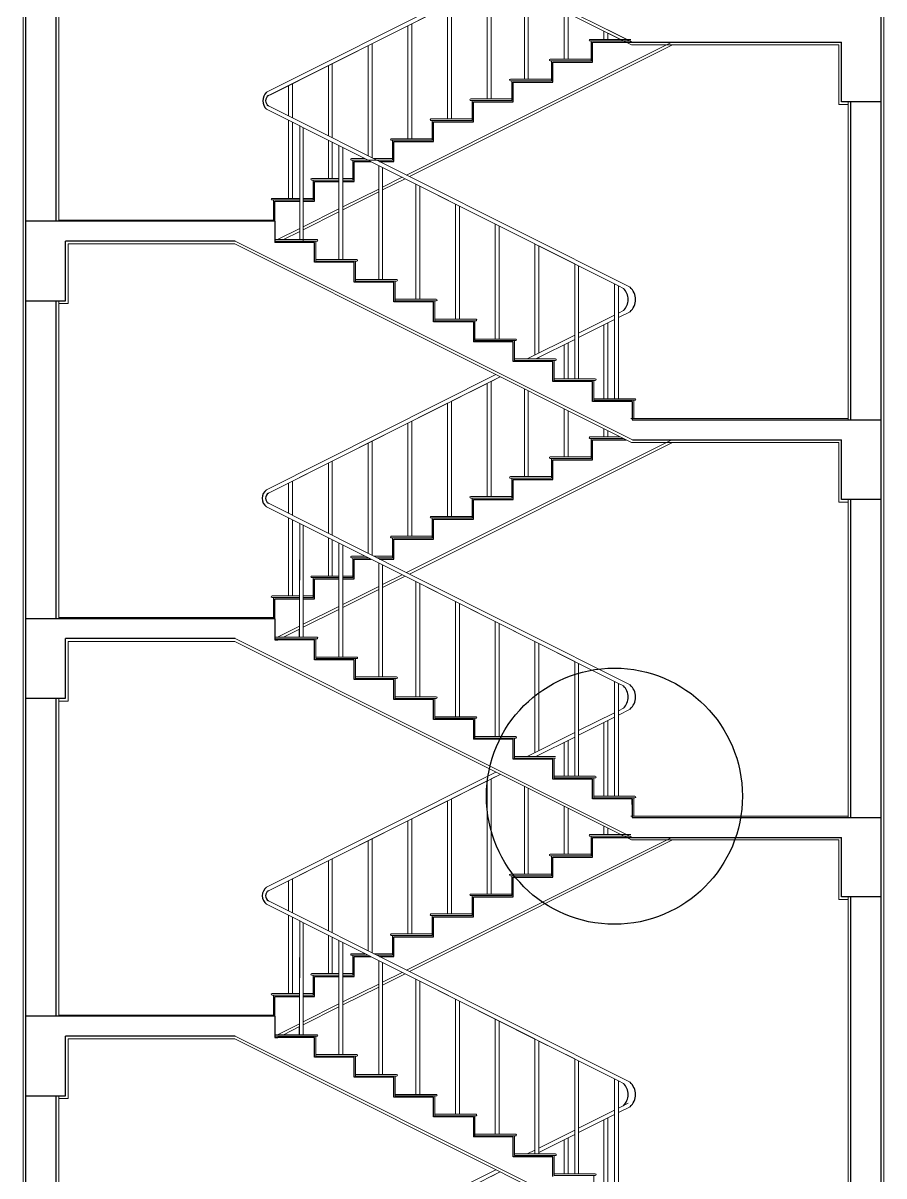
# Model space of a CAD drawing. Header units: millimetres. Extents: x -1932176 to 78768, y -1967 to 1266654.
# Drawn here: x -428420 to -421920, y 442125 to 450825 of the extents above; entities that cross this region are included whole.
import ezdxf

# ---------------------------------------------------------------- set-up
doc = ezdxf.new("R2010")
doc.units = ezdxf.units.MM
doc.layers.add('Layer2', color=7, linetype='Continuous', lineweight=5)
doc.layers.add('PLASTER', color=252, linetype='Continuous', lineweight=15)

msp = doc.modelspace()

# ---------------------------------------------------------------- linework, layer by layer
for p, q in [((-428400.17468, 437329.84726), (-428400.17468, 463729.84726)), ((-421940.17468, 437329.84726), (-421940.17468, 463729.84726)), ((-428170.17468, 449329.84726), (-428170.17468, 451729.84726)), ((-424120.17468, 450529.84726), (-424120.17468, 450679.84726)), ((-424120.17468, 450679.84726), (-423820.17468, 450679.84726)), ((-423818.66629, 450679.84726), (-422240.17468, 450679.84726)), ((-422240.17468, 450229.84726), (-422240.17468, 450679.84726)), ((-424420.17468, 450379.84726), (-424420.17468, 450529.84726)), ((-424420.17468, 450529.84726), (-424120.17468, 450529.84726)), ((-424720.17468, 450229.84726), (-424720.17468, 450379.84726)), ((-424720.17468, 450379.84726), (-424420.17468, 450379.84726)), ((-425020.17468, 450079.84726), (-425020.17468, 450229.84726)), ((-425020.17468, 450229.84726), (-424720.17468, 450229.84726)), ((-421940.17468, 450229.84726), (-422240.17468, 450229.84726)), ((-422170.17468, 447829.84726), (-422170.17468, 450229.84726)), ((-425320.17468, 449929.84726), (-425320.17468, 450079.84726)), ((-425320.17468, 450079.84726), (-425020.17468, 450079.84726)), ((-425620.17468, 449779.84726), (-425620.17468, 449929.84726)), ((-425620.17468, 449929.84726), (-425320.17468, 449929.84726)), ((-425920.17468, 449629.84726), (-425920.17468, 449779.84726)), ((-425920.17468, 449779.84726), (-425795.05538, 449779.84726)), ((-425728.16027, 449779.84726), (-425620.17468, 449779.84726)), ((-426220.17468, 449479.84726), (-426220.17468, 449629.84726)), ((-426220.17468, 449629.84726), (-426035.17468, 449629.84726)), ((-426005.17468, 449629.84726), (-425920.17468, 449629.84726)), ((-426520.17468, 449329.84726), (-426520.17468, 449479.84726)), ((-426520.17468, 449479.84726), (-426329.1411, 449479.84726)), ((-426305.17468, 449479.84726), (-426220.17468, 449479.84726)), ((-426520.17468, 449329.84726), (-428400.17468, 449329.84726)), ((-426520.17468, 449329.84726), (-426520.17468, 449169.84726)), ((-426819.17468, 449179.84726), (-428100.17468, 449179.84726)), ((-428100.17468, 448729.84726), (-428100.17468, 449179.84726)), ((-426220.17468, 449169.84726), (-426520.17468, 449169.84726)), ((-426220.17468, 449019.84726), (-426220.17468, 449169.84726)), ((-425920.17468, 449019.84726), (-426220.17468, 449019.84726)), ((-425920.17468, 448869.84726), (-425920.17468, 449019.84726)), ((-425620.17468, 448869.84726), (-425920.17468, 448869.84726)), ((-425620.17468, 448719.84726), (-425620.17468, 448869.84726)), ((-428400.17468, 448729.84726), (-428100.17468, 448729.84726)), ((-428170.17468, 446329.84726), (-428170.17468, 448729.84726)), ((-425320.17468, 448719.84726), (-425620.17468, 448719.84726)), ((-425320.17468, 448569.84726), (-425320.17468, 448719.84726)), ((-425020.17468, 448569.84726), (-425320.17468, 448569.84726)), ((-425020.17468, 448569.84726), (-425020.17468, 448419.84726)), ((-424720.17468, 448419.84726), (-425020.17468, 448419.84726)), ((-424720.17468, 448377.43904), (-424720.17468, 448419.84726)), ((-424720.17468, 448269.84726), (-424720.17468, 448377.43904)), ((-424420.17468, 448269.84726), (-424720.17468, 448269.84726)), ((-424420.17468, 448119.84726), (-424420.17468, 448269.84726)), ((-424120.17468, 448119.84726), (-424420.17468, 448119.84726)), ((-424120.17468, 447969.84726), (-424120.17468, 448119.84726)), ((-423820.17468, 447969.84726), (-424120.17468, 447969.84726)), ((-423820.17468, 447969.84726), (-423820.17468, 447829.84726)), ((-423820.17468, 447829.84726), (-421940.17468, 447829.84726)), ((-424120.17468, 447529.84726), (-424120.17468, 447679.84726)), ((-424120.17468, 447679.84726), (-423867.44302, 447679.84726)), ((-423818.66629, 447679.84726), (-422240.17468, 447679.84726)), ((-422240.17468, 447229.84726), (-422240.17468, 447679.84726)), ((-424420.17468, 447379.84726), (-424420.17468, 447529.84726)), ((-424420.17468, 447529.84726), (-424120.17468, 447529.84726)), ((-424720.17468, 447229.84726), (-424720.17468, 447379.84726)), ((-424720.17468, 447379.84726), (-424420.17468, 447379.84726)), ((-425020.17468, 447079.84726), (-425020.17468, 447229.84726)), ((-425020.17468, 447229.84726), (-424720.17468, 447229.84726)), ((-421940.17468, 447229.84726), (-422240.17468, 447229.84726)), ((-422170.17468, 444829.84726), (-422170.17468, 447229.84726)), ((-425320.17468, 446929.84726), (-425320.17468, 447079.84726)), ((-425320.17468, 447079.84726), (-425020.17468, 447079.84726)), ((-425620.17468, 446779.84726), (-425620.17468, 446929.84726)), ((-425620.17468, 446929.84726), (-425320.17468, 446929.84726)), ((-425920.17468, 446629.84726), (-425920.17468, 446779.84726)), ((-425920.17468, 446779.84726), (-425795.05538, 446779.84726)), ((-425728.16027, 446779.84726), (-425620.17468, 446779.84726)), ((-426220.17468, 446479.84726), (-426220.17468, 446629.84726)), ((-426220.17468, 446629.84726), (-426035.17468, 446629.84726)), ((-426005.17468, 446629.84726), (-425920.17468, 446629.84726)), ((-426520.17468, 446329.84726), (-426520.17468, 446479.84726)), ((-426520.17468, 446479.84726), (-426331.68524, 446479.84726)), ((-426305.17468, 446479.84726), (-426220.17468, 446479.84726)), ((-426520.17468, 446329.84726), (-428400.17468, 446329.84726)), ((-426520.17468, 446329.84726), (-426520.17468, 446169.84726)), ((-426819.17468, 446179.84726), (-428100.17468, 446179.84726)), ((-428100.17468, 445729.84726), (-428100.17468, 446179.84726)), ((-426520.17468, 446169.84726), (-426495.33806, 446169.84726)), ((-426220.17468, 446169.84726), (-426495.33806, 446169.84726)), ((-426220.17468, 446019.84726), (-426220.17468, 446169.84726)), ((-425920.17468, 446019.84726), (-426220.17468, 446019.84726)), ((-425920.17468, 445869.84726), (-425920.17468, 446019.84726)), ((-425620.17468, 445869.84726), (-425920.17468, 445869.84726)), ((-425620.17468, 445719.84726), (-425620.17468, 445869.84726)), ((-428400.17468, 445729.84726), (-428100.17468, 445729.84726)), ((-428170.17468, 443329.84726), (-428170.17468, 445729.84726)), ((-425320.17468, 445719.84726), (-425620.17468, 445719.84726)), ((-425320.17468, 445569.84726), (-425320.17468, 445719.84726)), ((-425020.17468, 445569.84726), (-425320.17468, 445569.84726)), ((-425020.17468, 445569.84726), (-425020.17468, 445419.84726)), ((-424720.17468, 445419.84726), (-425020.17468, 445419.84726)), ((-424720.17468, 445377.43904), (-424720.17468, 445419.84726)), ((-424720.17468, 445269.84726), (-424720.17468, 445377.43904)), ((-424420.17468, 445269.84726), (-424720.17468, 445269.84726)), ((-424420.17468, 445119.84726), (-424420.17468, 445269.84726)), ((-424120.17468, 445119.84726), (-424420.17468, 445119.84726)), ((-424120.17468, 444969.84726), (-424120.17468, 445119.84726)), ((-424120.17468, 445077.43904), (-424120.17468, 445119.84726)), ((-423820.17468, 444969.84726), (-424120.17468, 444969.84726)), ((-423820.17468, 444969.84726), (-423820.17468, 444829.84726)), ((-423820.17468, 444927.43904), (-423820.17468, 444969.84726)), ((-423820.17468, 444829.84726), (-421940.17468, 444829.84726)), ((-424120.17468, 444529.84726), (-424120.17468, 444679.84726)), ((-424120.17468, 444679.84726), (-423820.17468, 444679.84726)), ((-423818.66629, 444679.84726), (-422240.17468, 444679.84726)), ((-422240.17468, 444229.84726), (-422240.17468, 444679.84726)), ((-424420.17468, 444379.84726), (-424420.17468, 444529.84726)), ((-424420.17468, 444529.84726), (-424120.17468, 444529.84726)), ((-424720.17468, 444229.84726), (-424720.17468, 444379.84726)), ((-424720.17468, 444379.84726), (-424420.17468, 444379.84726)), ((-425020.17468, 444079.84726), (-425020.17468, 444229.84726)), ((-425020.17468, 444229.84726), (-424720.17468, 444229.84726)), ((-421940.17468, 444229.84726), (-422240.17468, 444229.84726)), ((-422170.17468, 441829.84726), (-422170.17468, 444229.84726)), ((-425320.17468, 443929.84726), (-425320.17468, 444079.84726)), ((-425320.17468, 444079.84726), (-425020.17468, 444079.84726)), ((-425620.17468, 443779.84726), (-425620.17468, 443929.84726)), ((-425620.17468, 443929.84726), (-425320.17468, 443929.84726)), ((-425920.17468, 443629.84726), (-425920.17468, 443779.84726)), ((-425920.17468, 443779.84726), (-425795.05538, 443779.84726)), ((-425728.16027, 443779.84726), (-425620.17468, 443779.84726)), ((-426220.17468, 443479.84726), (-426220.17468, 443629.84726)), ((-426220.17468, 443629.84726), (-426035.17468, 443629.84726)), ((-426005.17468, 443629.84726), (-425920.17468, 443629.84726)), ((-426520.17468, 443329.84726), (-426520.17468, 443479.84726)), ((-426520.17468, 443479.84726), (-426331.68524, 443479.84726)), ((-426305.17468, 443479.84726), (-426220.17468, 443479.84726)), ((-426520.17468, 443329.84726), (-428400.17468, 443329.84726)), ((-426520.17468, 443329.84726), (-426520.17468, 443169.84726)), ((-426819.17468, 443179.84726), (-428100.17468, 443179.84726)), ((-428100.17468, 442729.84726), (-428100.17468, 443179.84726)), ((-426520.17468, 443169.84726), (-426495.33806, 443169.84726)), ((-426220.17468, 443169.84726), (-426495.33806, 443169.84726)), ((-426220.17468, 443019.84726), (-426220.17468, 443169.84726)), ((-425920.17468, 443019.84726), (-426220.17468, 443019.84726)), ((-425920.17468, 442869.84726), (-425920.17468, 443019.84726)), ((-425620.17468, 442869.84726), (-425920.17468, 442869.84726)), ((-425620.17468, 442719.84726), (-425620.17468, 442869.84726)), ((-428400.17468, 442729.84726), (-428100.17468, 442729.84726)), ((-428170.17468, 440329.84726), (-428170.17468, 442729.84726)), ((-425320.17468, 442719.84726), (-425620.17468, 442719.84726)), ((-425320.17468, 442569.84726), (-425320.17468, 442719.84726)), ((-425020.17468, 442569.84726), (-425320.17468, 442569.84726)), ((-425020.17468, 442569.84726), (-425020.17468, 442419.84726)), ((-424720.17468, 442419.84726), (-425020.17468, 442419.84726)), ((-424720.17468, 442377.43904), (-424720.17468, 442419.84726)), ((-424720.17468, 442269.84726), (-424720.17468, 442377.43904)), ((-424420.17468, 442269.84726), (-424720.17468, 442269.84726)), ((-424420.17468, 442119.84726), (-424420.17468, 442269.84726))]:
    msp.add_line(p, q)
at = {"color": 252, "ltscale": 30}
msp.add_circle((-423955.17468, 444990.25474), 966.49561, dxfattribs=at)
for centre, radius, start, end in [((-426518.77186, 450238.89295), 90.10719, 134.566110671, 225.433889329), ((-426544.79862, 450238.88823), 44.15501, 120.252690733, 239.577460058), ((-423966.31226, 448738.67875), 115.35971, 313.380562715, 46.619437285), ((-423920.06945, 448738.89295), 123.96987, 312.00126397, 47.99873603), ((-426535.63121, 447238.89295), 79.19263, 125.84228285, 234.15771715), ((-426544.79862, 447238.88823), 44.15501, 120.252690733, 239.577460058), ((-423966.31226, 445738.67875), 115.35971, 313.380562715, 46.619437285), ((-423920.06945, 445738.89295), 123.96987, 312.00126397, 47.99873603), ((-426533.05382, 444238.89295), 80.72887, 127.325295084, 232.674704916), ((-426544.79862, 444238.88823), 44.15501, 120.252690733, 239.577460058), ((-423966.31226, 442738.67875), 115.35971, 313.380562715, 46.619437285), ((-423920.06945, 442738.89295), 123.96987, 312.00126397, 47.99873603)]:
    msp.add_arc(centre, radius, start, end)
at = {"layer": 'Layer2'}
for p, q in [((-423820.17468, 450679.84726), (-426819.17468, 452179.84726)), ((-423818.66629, 450679.84726), (-424005.17468, 450773.08566)), ((-425524.66433, 449677.74352), (-423521.26964, 450679.84726)), ((-425705.17468, 449587.45173), (-425558.16348, 449660.98715)), ((-426005.17468, 449437.39088), (-425735.17468, 449572.44565)), ((-426305.17468, 449287.33002), (-426035.17468, 449422.38479)), ((-426499.24651, 449190.25474), (-426329.1411, 449275.34195)), ((-423818.66629, 447679.84726), (-426819.17468, 449179.84726)), ((-425524.66433, 446677.74352), (-423521.26964, 447679.84726)), ((-425705.17468, 446587.45173), (-425558.16348, 446660.98715)), ((-426005.17468, 446437.39088), (-425735.17468, 446572.44565)), ((-426305.17468, 446287.33002), (-426035.17468, 446422.38479)), ((-426499.24651, 446190.25474), (-426332.60906, 446273.60727)), ((-423818.66629, 444679.84726), (-426819.17468, 446179.84726)), ((-425524.66433, 443677.74352), (-423521.26964, 444679.84726)), ((-425705.17468, 443587.45173), (-425558.16348, 443660.98715)), ((-426005.17468, 443437.39088), (-425735.17468, 443572.44565)), ((-426305.17468, 443287.33002), (-426035.17468, 443422.38479)), ((-426499.24651, 443190.25474), (-426332.60906, 443273.60727)), ((-423818.66629, 441679.84726), (-426819.17468, 443179.84726))]:
    msp.add_line(p, q, dxfattribs=at)
at = {"layer": 'PLASTER'}
for p, q in [((-428420.17468, 437329.84726), (-428420.17468, 463729.84726)), ((-421920.17468, 437329.84726), (-421920.17468, 463729.84726)), ((-423827.49093, 450659.84726), (-426820.71652, 452158.25474)), ((-428150.17468, 449329.84726), (-428150.17468, 451729.84726)), ((-424140.17468, 450701.84726), (-423830.17468, 450701.84726)), ((-423830.17468, 450689.84726), (-424140.17468, 450689.84726)), ((-424130.17468, 450539.84726), (-424130.17468, 450689.84726)), ((-424130.17468, 450689.84726), (-423830.17468, 450689.84726)), ((-423827.49093, 450659.84726), (-424005.17468, 450748.79568)), ((-425502.34539, 449666.54503), (-423516.54656, 450659.84726)), ((-422260.17468, 450659.84726), (-423827.49093, 450659.84726)), ((-422260.17468, 450209.84726), (-422260.17468, 450659.84726)), ((-424440.17468, 450551.84726), (-424130.17468, 450551.84726)), ((-424130.17468, 450539.84726), (-424440.17468, 450539.84726)), ((-424430.17468, 450389.84726), (-424430.17468, 450539.84726)), ((-424430.17468, 450539.84726), (-424130.17468, 450539.84726)), ((-424740.17468, 450401.84726), (-424430.17468, 450401.84726)), ((-424430.17468, 450389.84726), (-424740.17468, 450389.84726)), ((-424730.17468, 450239.84726), (-424730.17468, 450389.84726)), ((-424730.17468, 450389.84726), (-424430.17468, 450389.84726)), ((-425040.17468, 450251.84726), (-424730.17468, 450251.84726)), ((-424730.17468, 450239.84726), (-425040.17468, 450239.84726)), ((-425030.17468, 450089.84726), (-425030.17468, 450239.84726)), ((-425030.17468, 450239.84726), (-424730.17468, 450239.84726)), ((-422190.17468, 450209.84726), (-422260.17468, 450209.84726)), ((-422190.17468, 447829.84726), (-422190.17468, 450229.84726)), ((-422170.17468, 450229.84726), (-422170.17468, 450209.84726)), ((-425340.17468, 450101.84726), (-425030.17468, 450101.84726)), ((-425030.17468, 450089.84726), (-425340.17468, 450089.84726)), ((-425330.17468, 449939.84726), (-425330.17468, 450089.84726)), ((-425330.17468, 450089.84726), (-425030.17468, 450089.84726)), ((-425640.17468, 449951.84726), (-425330.17468, 449951.84726)), ((-425330.17468, 449939.84726), (-425640.17468, 449939.84726)), ((-425630.17468, 449789.84726), (-425630.17468, 449939.84726)), ((-425630.17468, 449939.84726), (-425330.17468, 449939.84726)), ((-425940.17468, 449801.84726), (-425838.90206, 449801.84726)), ((-425630.17468, 449789.84726), (-425940.17468, 449789.84726)), ((-425930.17468, 449639.84726), (-425930.17468, 449789.84726)), ((-425930.17468, 449789.84726), (-425630.17468, 449789.84726)), ((-425772.00695, 449801.84726), (-425630.17468, 449801.84726)), ((-426240.17468, 449651.84726), (-426035.17468, 449651.84726)), ((-426035.17468, 449639.84726), (-426240.17468, 449639.84726)), ((-426230.17468, 449489.84726), (-426230.17468, 449639.84726)), ((-426230.17468, 449639.84726), (-426035.17468, 449639.84726)), ((-426005.17468, 449651.84726), (-425930.17468, 449651.84726)), ((-426005.17468, 449639.84726), (-425930.17468, 449639.84726)), ((-425930.17468, 449639.84726), (-426005.17468, 449639.84726)), ((-425705.17468, 449565.08924), (-425535.84453, 449649.78866)), ((-426005.17468, 449415.02838), (-425735.17468, 449550.08315)), ((-426540.17468, 449501.84726), (-426329.1411, 449501.84726)), ((-426329.1411, 449489.84726), (-426540.17468, 449489.84726)), ((-426530.17468, 449329.84726), (-426530.17468, 449489.84726)), ((-426530.17468, 449489.84726), (-426329.1411, 449489.84726)), ((-426305.17468, 449501.84726), (-426230.17468, 449501.84726)), ((-426305.17468, 449489.84726), (-426230.17468, 449489.84726)), ((-426230.17468, 449489.84726), (-426305.17468, 449489.84726)), ((-426305.17468, 449264.96753), (-426035.17468, 449400.0223)), ((-426520.17468, 449338.25474), (-428150.17468, 449338.25474)), ((-426454.53966, 449190.25474), (-426329.1411, 449252.97946)), ((-428080.17468, 448708.25474), (-428080.17468, 449158.25474)), ((-428080.17468, 449158.25474), (-426820.71652, 449158.25474)), ((-423827.49093, 447659.84726), (-426820.71652, 449158.25474)), ((-426200.17468, 449190.25474), (-426520.17468, 449190.25474)), ((-426210.17468, 449178.25474), (-426520.17468, 449178.25474)), ((-426520.17468, 449178.25474), (-426200.17468, 449178.25474)), ((-426210.17468, 449028.25474), (-426210.17468, 449178.25474)), ((-425900.17468, 449040.25474), (-426210.17468, 449040.25474)), ((-425910.17468, 449028.25474), (-426210.17468, 449028.25474)), ((-426210.17468, 449028.25474), (-425900.17468, 449028.25474)), ((-425910.17468, 448878.25474), (-425910.17468, 449028.25474)), ((-425600.17468, 448890.25474), (-425910.17468, 448890.25474)), ((-425610.17468, 448878.25474), (-425910.17468, 448878.25474)), ((-425910.17468, 448878.25474), (-425600.17468, 448878.25474)), ((-425610.17468, 448728.25474), (-425610.17468, 448878.25474)), ((-428150.17468, 446329.84726), (-428150.17468, 448729.84726)), ((-428150.17468, 448708.25474), (-428080.17468, 448708.25474)), ((-425300.17468, 448740.25474), (-425610.17468, 448740.25474)), ((-425310.17468, 448728.25474), (-425610.17468, 448728.25474)), ((-425610.17468, 448728.25474), (-425300.17468, 448728.25474)), ((-425310.17468, 448578.25474), (-425310.17468, 448728.25474)), ((-425000.17468, 448590.25474), (-425310.17468, 448590.25474)), ((-425010.17468, 448578.25474), (-425310.17468, 448578.25474)), ((-425310.17468, 448578.25474), (-425000.17468, 448578.25474)), ((-425010.17468, 448428.25474), (-425010.17468, 448578.25474)), ((-424700.17468, 448440.25474), (-425010.17468, 448440.25474)), ((-424710.17468, 448428.25474), (-425010.17468, 448428.25474)), ((-425010.17468, 448428.25474), (-424700.17468, 448428.25474)), ((-424710.17468, 448278.25474), (-424710.17468, 448428.25474)), ((-424400.17468, 448290.25474), (-424710.17468, 448290.25474)), ((-424410.17468, 448278.25474), (-424710.17468, 448278.25474)), ((-424710.17468, 448278.25474), (-424400.17468, 448278.25474)), ((-424410.17468, 448128.25474), (-424410.17468, 448278.25474)), ((-424100.17468, 448140.25474), (-424410.17468, 448140.25474)), ((-424110.17468, 448128.25474), (-424410.17468, 448128.25474)), ((-424410.17468, 448128.25474), (-424100.17468, 448128.25474)), ((-424110.17468, 447978.25474), (-424110.17468, 448128.25474)), ((-423800.17468, 447990.25474), (-424110.17468, 447990.25474)), ((-423810.17468, 447978.25474), (-424110.17468, 447978.25474)), ((-424110.17468, 447978.25474), (-423800.17468, 447978.25474)), ((-423808.17468, 447978.25474), (-423808.17468, 447839.84726)), ((-423830.17468, 447839.84726), (-422190.17468, 447839.84726)), ((-425502.34539, 446666.54503), (-423516.54656, 447659.84726)), ((-424140.17468, 447701.84726), (-423911.39032, 447701.84726)), ((-423887.41906, 447689.84726), (-424140.17468, 447689.84726)), ((-424130.17468, 447539.84726), (-424130.17468, 447689.84726)), ((-424130.17468, 447689.84726), (-423887.41906, 447689.84726)), ((-422260.17468, 447659.84726), (-423827.49093, 447659.84726)), ((-422260.17468, 447209.84726), (-422260.17468, 447659.84726)), ((-424440.17468, 447551.84726), (-424130.17468, 447551.84726)), ((-424130.17468, 447539.84726), (-424440.17468, 447539.84726)), ((-424430.17468, 447389.84726), (-424430.17468, 447539.84726)), ((-424430.17468, 447539.84726), (-424130.17468, 447539.84726)), ((-424740.17468, 447401.84726), (-424430.17468, 447401.84726)), ((-424430.17468, 447389.84726), (-424740.17468, 447389.84726)), ((-424730.17468, 447239.84726), (-424730.17468, 447389.84726)), ((-424730.17468, 447389.84726), (-424430.17468, 447389.84726)), ((-425040.17468, 447251.84726), (-424730.17468, 447251.84726)), ((-424730.17468, 447239.84726), (-425040.17468, 447239.84726)), ((-425030.17468, 447089.84726), (-425030.17468, 447239.84726)), ((-425030.17468, 447239.84726), (-424730.17468, 447239.84726)), ((-422190.17468, 447209.84726), (-422260.17468, 447209.84726)), ((-422190.17468, 444829.84726), (-422190.17468, 447229.84726)), ((-422170.17468, 447229.84726), (-422170.17468, 447209.84726)), ((-425340.17468, 447101.84726), (-425030.17468, 447101.84726)), ((-425030.17468, 447089.84726), (-425340.17468, 447089.84726)), ((-425330.17468, 446939.84726), (-425330.17468, 447089.84726)), ((-425330.17468, 447089.84726), (-425030.17468, 447089.84726)), ((-425640.17468, 446951.84726), (-425330.17468, 446951.84726)), ((-425330.17468, 446939.84726), (-425640.17468, 446939.84726)), ((-425630.17468, 446789.84726), (-425630.17468, 446939.84726)), ((-425630.17468, 446939.84726), (-425330.17468, 446939.84726)), ((-425940.17468, 446801.84726), (-425838.90206, 446801.84726)), ((-425814.98569, 446789.84726), (-425940.17468, 446789.84726)), ((-425930.17468, 446639.84726), (-425930.17468, 446789.84726)), ((-425930.17468, 446789.84726), (-425814.98569, 446789.84726)), ((-425772.00695, 446801.84726), (-425630.17468, 446801.84726)), ((-425748.09058, 446789.84726), (-425630.17468, 446789.84726)), ((-425630.17468, 446789.84726), (-425748.09058, 446789.84726)), ((-426240.17468, 446651.84726), (-426035.17468, 446651.84726)), ((-426035.17468, 446639.84726), (-426240.17468, 446639.84726)), ((-426230.17468, 446489.84726), (-426230.17468, 446639.84726)), ((-426230.17468, 446639.84726), (-426035.17468, 446639.84726)), ((-426005.17468, 446651.84726), (-425930.17468, 446651.84726)), ((-426005.17468, 446639.84726), (-425930.17468, 446639.84726)), ((-425930.17468, 446639.84726), (-426005.17468, 446639.84726)), ((-425705.17468, 446565.08924), (-425535.84453, 446649.78866)), ((-426540.17468, 446501.84726), (-426331.5867, 446501.84726)), ((-426305.17468, 446501.84726), (-426230.17468, 446501.84726)), ((-426005.17468, 446415.02838), (-425735.17468, 446550.08315)), ((-426331.64045, 446489.84726), (-426540.17468, 446489.84726)), ((-426530.17468, 446329.84726), (-426530.17468, 446489.84726)), ((-426530.17468, 446489.84726), (-426331.64045, 446489.84726)), ((-426305.17468, 446489.84726), (-426230.17468, 446489.84726)), ((-426230.17468, 446489.84726), (-426305.17468, 446489.84726)), ((-426520.17468, 446338.25474), (-428150.17468, 446338.25474)), ((-426305.17468, 446264.96753), (-426035.17468, 446400.0223)), ((-426454.53966, 446190.25474), (-426332.70945, 446251.19456)), ((-428080.17468, 445708.25474), (-428080.17468, 446158.25474)), ((-428080.17468, 446158.25474), (-426820.71652, 446158.25474)), ((-423827.49093, 444659.84726), (-426820.71652, 446158.25474)), ((-426200.17468, 446190.25474), (-426520.17468, 446190.25474)), ((-426499.24651, 446190.25474), (-426520.17468, 446190.25474)), ((-426210.17468, 446178.25474), (-426520.17468, 446178.25474)), ((-426520.17468, 446178.25474), (-426200.17468, 446178.25474)), ((-426210.17468, 446028.25474), (-426210.17468, 446178.25474)), ((-425900.17468, 446040.25474), (-426210.17468, 446040.25474)), ((-425910.17468, 446028.25474), (-426210.17468, 446028.25474)), ((-426210.17468, 446028.25474), (-425900.17468, 446028.25474)), ((-425910.17468, 445878.25474), (-425910.17468, 446028.25474)), ((-425600.17468, 445890.25474), (-425910.17468, 445890.25474)), ((-425610.17468, 445878.25474), (-425910.17468, 445878.25474)), ((-425910.17468, 445878.25474), (-425600.17468, 445878.25474)), ((-425610.17468, 445728.25474), (-425610.17468, 445878.25474)), ((-428150.17468, 443329.84726), (-428150.17468, 445729.84726)), ((-425300.17468, 445740.25474), (-425610.17468, 445740.25474)), ((-425310.17468, 445728.25474), (-425610.17468, 445728.25474)), ((-425610.17468, 445728.25474), (-425300.17468, 445728.25474)), ((-425310.17468, 445578.25474), (-425310.17468, 445728.25474)), ((-428150.17468, 445708.25474), (-428080.17468, 445708.25474)), ((-425000.17468, 445590.25474), (-425310.17468, 445590.25474)), ((-425010.17468, 445578.25474), (-425310.17468, 445578.25474)), ((-425310.17468, 445578.25474), (-425000.17468, 445578.25474)), ((-425010.17468, 445428.25474), (-425010.17468, 445578.25474)), ((-424700.17468, 445440.25474), (-425010.17468, 445440.25474)), ((-424710.17468, 445428.25474), (-425010.17468, 445428.25474)), ((-425010.17468, 445428.25474), (-424700.17468, 445428.25474)), ((-424710.17468, 445278.25474), (-424710.17468, 445428.25474)), ((-424400.17468, 445290.25474), (-424710.17468, 445290.25474)), ((-424410.17468, 445278.25474), (-424710.17468, 445278.25474)), ((-424710.17468, 445278.25474), (-424400.17468, 445278.25474)), ((-424410.17468, 445128.25474), (-424410.17468, 445278.25474)), ((-424100.17468, 445140.25474), (-424410.17468, 445140.25474)), ((-424110.17468, 445128.25474), (-424410.17468, 445128.25474)), ((-424410.17468, 445128.25474), (-424100.17468, 445128.25474)), ((-424110.17468, 444978.25474), (-424110.17468, 445128.25474)), ((-423800.17468, 444990.25474), (-424110.17468, 444990.25474)), ((-423810.17468, 444978.25474), (-424110.17468, 444978.25474)), ((-424110.17468, 444978.25474), (-423800.17468, 444978.25474)), ((-423808.17468, 444978.25474), (-423808.17468, 444839.84726)), ((-423830.17468, 444839.84726), (-422190.17468, 444839.84726)), ((-424140.17468, 444701.84726), (-423830.17468, 444701.84726)), ((-423830.17468, 444689.84726), (-424140.17468, 444689.84726)), ((-424130.17468, 444539.84726), (-424130.17468, 444689.84726)), ((-424130.17468, 444689.84726), (-423830.17468, 444689.84726)), ((-425502.34539, 443666.54503), (-423516.54656, 444659.84726)), ((-422260.17468, 444659.84726), (-423827.49093, 444659.84726)), ((-422260.17468, 444209.84726), (-422260.17468, 444659.84726)), ((-424440.17468, 444551.84726), (-424130.17468, 444551.84726)), ((-424130.17468, 444539.84726), (-424440.17468, 444539.84726)), ((-424430.17468, 444389.84726), (-424430.17468, 444539.84726)), ((-424430.17468, 444539.84726), (-424130.17468, 444539.84726)), ((-424740.17468, 444401.84726), (-424430.17468, 444401.84726)), ((-424430.17468, 444389.84726), (-424740.17468, 444389.84726)), ((-424730.17468, 444239.84726), (-424730.17468, 444389.84726)), ((-424730.17468, 444389.84726), (-424430.17468, 444389.84726)), ((-425040.17468, 444251.84726), (-424730.17468, 444251.84726)), ((-424730.17468, 444239.84726), (-425040.17468, 444239.84726)), ((-425030.17468, 444089.84726), (-425030.17468, 444239.84726)), ((-425030.17468, 444239.84726), (-424730.17468, 444239.84726)), ((-422190.17468, 444209.84726), (-422260.17468, 444209.84726)), ((-422190.17468, 441829.84726), (-422190.17468, 444229.84726)), ((-422170.17468, 444229.84726), (-422170.17468, 444209.84726)), ((-425340.17468, 444101.84726), (-425030.17468, 444101.84726)), ((-425030.17468, 444089.84726), (-425340.17468, 444089.84726)), ((-425330.17468, 443939.84726), (-425330.17468, 444089.84726)), ((-425330.17468, 444089.84726), (-425030.17468, 444089.84726)), ((-425640.17468, 443951.84726), (-425330.17468, 443951.84726)), ((-425330.17468, 443939.84726), (-425640.17468, 443939.84726)), ((-425630.17468, 443789.84726), (-425630.17468, 443939.84726)), ((-425630.17468, 443939.84726), (-425330.17468, 443939.84726)), ((-425940.17468, 443801.84726), (-425838.90206, 443801.84726)), ((-425772.00695, 443801.84726), (-425630.17468, 443801.84726)), ((-425814.98569, 443789.84726), (-425940.17468, 443789.84726)), ((-425930.17468, 443639.84726), (-425930.17468, 443789.84726)), ((-425930.17468, 443789.84726), (-425814.98569, 443789.84726)), ((-425748.09058, 443789.84726), (-425630.17468, 443789.84726)), ((-425630.17468, 443789.84726), (-425748.09058, 443789.84726)), ((-426240.17468, 443651.84726), (-426035.17468, 443651.84726)), ((-426035.17468, 443639.84726), (-426240.17468, 443639.84726)), ((-426230.17468, 443489.84726), (-426230.17468, 443639.84726)), ((-426230.17468, 443639.84726), (-426035.17468, 443639.84726)), ((-426005.17468, 443651.84726), (-425930.17468, 443651.84726)), ((-426005.17468, 443639.84726), (-425930.17468, 443639.84726)), ((-425930.17468, 443639.84726), (-426005.17468, 443639.84726)), ((-425705.17468, 443565.08924), (-425535.84453, 443649.78866)), ((-426005.17468, 443415.02838), (-425735.17468, 443550.08315)), ((-426540.17468, 443501.84726), (-426331.5867, 443501.84726)), ((-426331.64045, 443489.84726), (-426540.17468, 443489.84726)), ((-426530.17468, 443329.84726), (-426530.17468, 443489.84726)), ((-426530.17468, 443489.84726), (-426331.64045, 443489.84726)), ((-426305.17468, 443501.84726), (-426230.17468, 443501.84726)), ((-426305.17468, 443489.84726), (-426230.17468, 443489.84726)), ((-426230.17468, 443489.84726), (-426305.17468, 443489.84726)), ((-426305.17468, 443264.96753), (-426035.17468, 443400.0223)), ((-426520.17468, 443338.25474), (-428150.17468, 443338.25474)), ((-426454.53966, 443190.25474), (-426332.70945, 443251.19456)), ((-428080.17468, 442708.25474), (-428080.17468, 443158.25474)), ((-428080.17468, 443158.25474), (-426820.71652, 443158.25474)), ((-423827.49093, 441659.84726), (-426820.71652, 443158.25474)), ((-426200.17468, 443190.25474), (-426520.17468, 443190.25474)), ((-426210.17468, 443178.25474), (-426520.05302, 443179.84726)), ((-426520.05302, 443179.84726), (-426200.17468, 443178.25474)), ((-426210.17468, 443028.25474), (-426210.17468, 443178.25474)), ((-425900.17468, 443040.25474), (-426210.17468, 443040.25474)), ((-425910.17468, 443028.25474), (-426210.17468, 443028.25474)), ((-426210.17468, 443028.25474), (-425900.17468, 443028.25474)), ((-425910.17468, 442878.25474), (-425910.17468, 443028.25474)), ((-425600.17468, 442890.25474), (-425910.17468, 442890.25474)), ((-425610.17468, 442878.25474), (-425910.17468, 442878.25474)), ((-425910.17468, 442878.25474), (-425600.17468, 442878.25474)), ((-425610.17468, 442728.25474), (-425610.17468, 442878.25474)), ((-428150.17468, 440338.25474), (-428150.17468, 442729.84726)), ((-428150.17468, 442708.25474), (-428080.17468, 442708.25474)), ((-425300.17468, 442740.25474), (-425610.17468, 442740.25474)), ((-425310.17468, 442728.25474), (-425610.17468, 442728.25474)), ((-425610.17468, 442728.25474), (-425300.17468, 442728.25474)), ((-425310.17468, 442578.25474), (-425310.17468, 442728.25474)), ((-425000.17468, 442590.25474), (-425310.17468, 442590.25474)), ((-425010.17468, 442578.25474), (-425310.17468, 442578.25474)), ((-425310.17468, 442578.25474), (-425000.17468, 442578.25474)), ((-425010.17468, 442428.25474), (-425010.17468, 442578.25474)), ((-424700.17468, 442440.25474), (-425010.17468, 442440.25474)), ((-424710.17468, 442428.25474), (-425010.17468, 442428.25474)), ((-425010.17468, 442428.25474), (-424700.17468, 442428.25474)), ((-424710.17468, 442278.25474), (-424710.17468, 442428.25474)), ((-424400.17468, 442290.25474), (-424710.17468, 442290.25474)), ((-424410.17468, 442278.25474), (-424710.17468, 442278.25474)), ((-424710.17468, 442278.25474), (-424400.17468, 442278.25474)), ((-424410.17468, 442128.25474), (-424410.17468, 442278.25474)), ((-424100.17468, 442140.25474), (-424410.17468, 442140.25474)), ((-424110.17468, 442128.25474), (-424410.17468, 442128.25474)), ((-424410.17468, 442128.25474), (-424100.17468, 442128.25474)), ((-424110.17468, 441978.25474), (-424110.17468, 442128.25474))]:
    msp.add_line(p, q, dxfattribs=at)
at = {"layer": 'PLASTER', "color": 18, "linetype": 'Continuous', "lineweight": 20, "ltscale": 5, "true_color": 0x000000}
for p, q in [((-424850.12809, 451171.779), (-426582.00293, 450303.08902)), ((-424816.91686, 451155.15347), (-426567.04456, 450277.02985)), ((-424885.17468, 450251.84726), (-424885.17468, 451120.90523)), ((-424915.17468, 450251.84726), (-424915.17468, 451105.85278)), ((-424635.17468, 450401.84726), (-424635.17468, 451064.17341)), ((-424605.17468, 450401.84726), (-424605.17468, 451049.15543)), ((-425215.17468, 450955.32828), (-426557.76722, 450281.68474)), ((-425215.17468, 450101.84726), (-425215.17468, 450955.32828)), ((-425185.17468, 450101.84726), (-425185.17468, 450970.38073)), ((-424335.17468, 450551.84726), (-424335.17468, 450913.99354)), ((-424305.17468, 450551.84726), (-424305.17468, 450898.97555)), ((-425515.17468, 449951.84726), (-425515.17468, 450804.80379)), ((-425485.17468, 449951.84726), (-425485.17468, 450819.85624)), ((-424035.17468, 450701.84726), (-424035.17468, 450763.81366)), ((-424005.17468, 450701.84726), (-424005.17468, 450748.79568)), ((-425815.17468, 449823.5066), (-425815.17468, 450654.27929)), ((-425785.17468, 449808.45415), (-425785.17468, 450669.33174)), ((-426115.17468, 449974.03109), (-426115.17468, 450503.7548)), ((-426085.17468, 449958.97865), (-426085.17468, 450518.80725)), ((-426415.17468, 450124.55559), (-426415.17468, 450353.23031)), ((-426385.17468, 450109.50314), (-426385.17468, 450368.28276)), ((-426582.00293, 450174.69687), (-425535.84453, 449649.78866)), ((-426567.15753, 450200.81272), (-425502.34539, 449666.54503)), ((-426415.17468, 449501.84726), (-426415.17468, 450090.99108)), ((-426385.17468, 449501.84726), (-426385.17468, 450075.93863)), ((-426329.1411, 449190.25474), (-426329.1411, 450047.82388)), ((-426305.17468, 449178.25474), (-426305.17468, 450035.79877)), ((-426115.17468, 449651.84726), (-426115.17468, 449940.46659)), ((-426085.17468, 449651.84726), (-426085.17468, 449925.41414)), ((-426035.17468, 449400.0223), (-426035.17468, 449900.32672)), ((-426005.17468, 449415.02838), (-426005.17468, 449885.27427)), ((-425735.17468, 448890.25474), (-425735.17468, 449749.80223)), ((-425705.17468, 448890.25474), (-425705.17468, 449734.74978)), ((-425535.84453, 449649.78866), (-425455.17468, 449609.3127)), ((-425535.84453, 449649.78866), (-424225.17468, 448992.16227)), ((-425502.34539, 449666.54503), (-423837.11539, 448831.01868)), ((-425455.17468, 448740.25474), (-425455.17468, 449609.3127)), ((-425425.17468, 449594.26025), (-425155.17468, 449458.78821)), ((-425425.17468, 448740.25474), (-425425.17468, 449594.26025)), ((-425155.17468, 448590.25474), (-425155.17468, 449458.78821)), ((-426035.17468, 449040.25474), (-426035.17468, 449400.0223)), ((-426005.17468, 449040.25474), (-426005.17468, 449415.02838)), ((-425125.17468, 449443.73576), (-424555.17468, 449157.73922)), ((-425125.17468, 448590.25474), (-425125.17468, 449443.73576)), ((-424855.17468, 448440.25474), (-424855.17468, 449308.26371)), ((-424825.17468, 448440.25474), (-424825.17468, 449293.21126)), ((-424555.17468, 448319.72448), (-424555.17468, 449157.73922)), ((-424525.17468, 449142.68677), (-424255.17468, 449007.21472)), ((-424525.17468, 448334.77216), (-424525.17468, 449142.68677)), ((-424525.17468, 449142.68677), (-424255.17468, 449007.21472)), ((-424255.17468, 448140.25474), (-424255.17468, 449007.21472)), ((-424225.17468, 448992.16227), (-423955.17468, 448856.69023)), ((-424225.17468, 448140.25474), (-424225.17468, 448992.16227)), ((-424225.17468, 448992.16227), (-423925.17468, 448841.63778)), ((-423955.17468, 448587.53116), (-423955.17468, 448856.69023)), ((-423925.17468, 448841.63778), (-423887.07848, 448822.52307)), ((-423925.17468, 448602.58361), (-423925.17468, 448841.63778)), ((-423925.17468, 448841.63778), (-423887.07848, 448822.52307)), ((-423955.17468, 448620.67809), (-424225.17468, 448485.24897)), ((-423955.17468, 448587.53116), (-424225.17468, 448452.05911)), ((-423955.17468, 447990.25474), (-423955.17468, 448587.53116)), ((-423887.07848, 448654.83442), (-423925.17468, 448635.72577)), ((-423837.11539, 448646.76721), (-423925.17468, 448602.58361)), ((-423925.17468, 447990.25474), (-423925.17468, 448602.58361)), ((-424035.17468, 447990.25474), (-424035.17468, 448547.39129)), ((-424005.17468, 447990.25474), (-424005.17468, 448561.39475)), ((-424255.17468, 448470.20129), (-424613.92741, 448290.25474)), ((-424255.17468, 448437.00666), (-424547.65583, 448290.25474)), ((-424335.17468, 448140.25474), (-424335.17468, 448396.8668)), ((-424305.17468, 448140.25474), (-424305.17468, 448411.91925)), ((-424525.17468, 448290.25474), (-424525.17468, 448301.53462)), ((-424850.12809, 448171.779), (-426582.00293, 447303.08902)), ((-424816.91686, 448155.15347), (-426567.04456, 447277.02985)), ((-424816.91686, 448155.15347), (-424885.17468, 448120.90523)), ((-424915.17468, 448105.85278), (-425185.17468, 447970.38073)), ((-424915.17468, 447251.84726), (-424915.17468, 448105.85278)), ((-424885.17468, 447251.84726), (-424885.17468, 448120.90523)), ((-424635.17468, 447401.84726), (-424635.17468, 448064.17341)), ((-424605.17468, 447401.84726), (-424605.17468, 448049.15543)), ((-425215.17468, 447955.32828), (-426557.76722, 447281.68474)), ((-425215.17468, 447101.84726), (-425215.17468, 447955.32828)), ((-425185.17468, 447101.84726), (-425185.17468, 447970.38073)), ((-424335.17468, 447551.84726), (-424335.17468, 447913.99354)), ((-424305.17468, 447551.84726), (-424305.17468, 447898.97555)), ((-425515.17468, 446951.84726), (-425515.17468, 447804.80379)), ((-425485.17468, 446951.84726), (-425485.17468, 447819.85624)), ((-424035.17468, 447701.84726), (-424035.17468, 447763.81366)), ((-424005.17468, 447701.84726), (-424005.17468, 447748.79568)), ((-425815.17468, 446823.5066), (-425815.17468, 447654.27929)), ((-425785.17468, 446808.45415), (-425785.17468, 447669.33174)), ((-426115.17468, 446974.03109), (-426115.17468, 447503.7548)), ((-426085.17468, 446958.97865), (-426085.17468, 447518.80725)), ((-426385.17468, 447109.50314), (-426385.17468, 447368.28276)), ((-426415.17468, 447124.55559), (-426415.17468, 447353.23031)), ((-426567.15753, 447200.81272), (-425502.34539, 446666.54503)), ((-426582.00293, 447174.69687), (-425535.84453, 446649.78866)), ((-426415.17468, 446501.84726), (-426415.17468, 447090.99108)), ((-426385.17468, 446501.84726), (-426385.17468, 447075.93863)), ((-426332.98242, 446501.84726), (-426329.1411, 447047.82388)), ((-426332.98242, 446190.25474), (-426329.1411, 447047.82388)), ((-426305.17468, 446501.84726), (-426305.17468, 447035.79877)), ((-426305.17468, 446190.25474), (-426305.17468, 447035.79877)), ((-426115.17468, 446651.84726), (-426115.17468, 446940.46659)), ((-426085.17468, 446651.84726), (-426085.17468, 446925.41414)), ((-426035.17468, 446651.84726), (-426035.17468, 446900.32672)), ((-426035.17468, 446040.25474), (-426035.17468, 446900.32672)), ((-426005.17468, 446651.84726), (-426005.17468, 446885.27427)), ((-426005.17468, 446040.25474), (-426005.17468, 446885.27427)), ((-425735.17468, 445890.25474), (-425735.17468, 446749.80223)), ((-425705.17468, 445890.25474), (-425705.17468, 446734.74978)), ((-425535.84453, 446649.78866), (-425455.17468, 446609.3127)), ((-425535.84453, 446649.78866), (-424225.17468, 445992.16227)), ((-425502.34539, 446666.54503), (-423837.11539, 445831.01868)), ((-425455.17468, 445740.25474), (-425455.17468, 446609.3127)), ((-425425.17468, 446594.26025), (-425155.17468, 446458.78821)), ((-425425.17468, 445740.25474), (-425425.17468, 446594.26025)), ((-425735.17468, 445890.25474), (-425735.17468, 446550.08315)), ((-425705.17468, 445890.25474), (-425705.17468, 446565.08924)), ((-426005.17468, 446040.25474), (-426005.17468, 446415.02838)), ((-425155.17468, 445590.25474), (-425155.17468, 446458.78821)), ((-425125.17468, 446443.73576), (-424555.17468, 446157.73922)), ((-425125.17468, 445590.25474), (-425125.17468, 446443.73576)), ((-426035.17468, 446040.25474), (-426035.17468, 446400.0223)), ((-426335.17468, 446190.25474), (-426334.75312, 446250.17231)), ((-426305.17468, 446190.25474), (-426305.17468, 446264.96753)), ((-424855.17468, 445440.25474), (-424855.17468, 446308.26371)), ((-424825.17468, 445440.25474), (-424825.17468, 446293.21126)), ((-424555.17468, 445319.72448), (-424555.17468, 446157.73922)), ((-424525.17468, 446142.68677), (-424255.17468, 446007.21472)), ((-424525.17468, 445334.77216), (-424525.17468, 446142.68677)), ((-424525.17468, 446142.68677), (-424255.17468, 446007.21472)), ((-424255.17468, 445140.25474), (-424255.17468, 446007.21472)), ((-424225.17468, 445992.16227), (-423955.17468, 445856.69023)), ((-424225.17468, 445140.25474), (-424225.17468, 445992.16227)), ((-424225.17468, 445992.16227), (-423925.17468, 445841.63778)), ((-423955.17468, 445587.53116), (-423955.17468, 445856.69023)), ((-423925.17468, 445841.63778), (-423887.07848, 445822.52307)), ((-423925.17468, 445602.58361), (-423925.17468, 445841.63778)), ((-423925.17468, 445841.63778), (-423887.07848, 445822.52307)), ((-423887.07848, 445654.83442), (-423925.17468, 445635.72577)), ((-423837.11539, 445646.76721), (-423925.17468, 445602.58361)), ((-423955.17468, 445620.67809), (-424225.17468, 445485.24897)), ((-423955.17468, 445587.53116), (-424225.17468, 445452.05911)), ((-424035.17468, 444990.25474), (-424035.17468, 445547.39129)), ((-424005.17468, 444990.25474), (-424005.17468, 445561.39475)), ((-423955.17468, 444990.25474), (-423955.17468, 445587.53116)), ((-423925.17468, 444990.25474), (-423925.17468, 445602.58361)), ((-424255.17468, 445470.20129), (-424613.92741, 445290.25474)), ((-424255.17468, 445437.00666), (-424547.65583, 445290.25474)), ((-424335.17468, 445140.25474), (-424335.17468, 445396.8668)), ((-424305.17468, 445140.25474), (-424305.17468, 445411.91925)), ((-424850.12809, 445171.779), (-426582.00293, 444303.08902)), ((-424816.91686, 445155.15347), (-426567.04456, 444277.02985)), ((-424816.91686, 445155.15347), (-424885.17468, 445120.90523)), ((-424885.17468, 444251.84726), (-424885.17468, 445120.90523)), ((-424915.17468, 445105.85278), (-425185.17468, 444970.38073)), ((-424915.17468, 444251.84726), (-424915.17468, 445105.85278)), ((-424635.17468, 444401.84726), (-424635.17468, 445064.17341)), ((-424605.17468, 444401.84726), (-424605.17468, 445049.15543)), ((-425215.17468, 444955.32828), (-426557.76722, 444281.68474)), ((-425215.17468, 444101.84726), (-425215.17468, 444955.32828)), ((-425185.17468, 444101.84726), (-425185.17468, 444970.38073)), ((-424335.17468, 444551.84726), (-424335.17468, 444913.99354)), ((-424305.17468, 444551.84726), (-424305.17468, 444898.97555)), ((-425515.17468, 443951.84726), (-425515.17468, 444804.80379)), ((-425485.17468, 443951.84726), (-425485.17468, 444819.85624)), ((-424035.17468, 444701.84726), (-424035.17468, 444763.81366)), ((-424005.17468, 444701.84726), (-424005.17468, 444748.79568)), ((-425815.17468, 443823.5066), (-425815.17468, 444654.27929)), ((-425785.17468, 443808.45415), (-425785.17468, 444669.33174)), ((-426115.17468, 443974.03109), (-426115.17468, 444503.7548)), ((-426085.17468, 443958.97865), (-426085.17468, 444518.80725)), ((-426415.17468, 444124.55559), (-426415.17468, 444353.23031)), ((-426385.17468, 444109.50314), (-426385.17468, 444368.28276)), ((-426582.00293, 444174.69687), (-425535.84453, 443649.78866)), ((-426567.15753, 444200.81272), (-425502.34539, 443666.54503)), ((-426415.17468, 443501.84726), (-426415.17468, 444090.99108)), ((-426385.17468, 443501.84726), (-426385.17468, 444075.93863)), ((-426332.98242, 443501.84726), (-426329.1411, 444047.82388)), ((-426332.98242, 443190.25474), (-426329.1411, 444047.82388)), ((-426305.17468, 443501.84726), (-426305.17468, 444035.79877)), ((-426305.17468, 443190.25474), (-426305.17468, 444035.79877)), ((-426115.17468, 443651.84726), (-426115.17468, 443940.46659)), ((-426085.17468, 443651.84726), (-426085.17468, 443925.41414)), ((-426035.17468, 443651.84726), (-426035.17468, 443900.32672)), ((-426035.17468, 443040.25474), (-426035.17468, 443900.32672)), ((-426005.17468, 443651.84726), (-426005.17468, 443885.27427)), ((-426005.17468, 443040.25474), (-426005.17468, 443885.27427)), ((-425735.17468, 442890.25474), (-425735.17468, 443749.80223)), ((-425705.17468, 442890.25474), (-425705.17468, 443734.74978)), ((-425535.84453, 443649.78866), (-425455.17468, 443609.3127)), ((-425535.84453, 443649.78866), (-424225.17468, 442992.16227)), ((-425502.34539, 443666.54503), (-423837.11539, 442831.01868)), ((-425735.17468, 442890.25474), (-425735.17468, 443550.08315)), ((-425705.17468, 442890.25474), (-425705.17468, 443565.08924)), ((-425455.17468, 442740.25474), (-425455.17468, 443609.3127)), ((-425425.17468, 443594.26025), (-425155.17468, 443458.78821)), ((-425425.17468, 442740.25474), (-425425.17468, 443594.26025)), ((-425155.17468, 442590.25474), (-425155.17468, 443458.78821)), ((-426035.17468, 443040.25474), (-426035.17468, 443400.0223)), ((-426005.17468, 443040.25474), (-426005.17468, 443415.02838)), ((-425125.17468, 443443.73576), (-424555.17468, 443157.73922)), ((-425125.17468, 442590.25474), (-425125.17468, 443443.73576)), ((-424855.17468, 442440.25474), (-424855.17468, 443308.26371)), ((-424825.17468, 442440.25474), (-424825.17468, 443293.21126)), ((-426335.17468, 443190.25474), (-426334.75312, 443250.17231)), ((-426305.17468, 443190.25474), (-426305.17468, 443264.96753)), ((-424555.17468, 442290.25474), (-424555.17468, 443157.73922)), ((-424525.17468, 443142.68677), (-424255.17468, 443007.21472)), ((-424525.17468, 442290.25474), (-424525.17468, 443142.68677)), ((-424525.17468, 443142.68677), (-424255.17468, 443007.21472)), ((-424255.17468, 442140.25474), (-424255.17468, 443007.21472)), ((-424225.17468, 442992.16227), (-423955.17468, 442856.69023)), ((-424225.17468, 442140.25474), (-424225.17468, 442992.16227)), ((-424225.17468, 442992.16227), (-423925.17468, 442841.63778)), ((-423955.17468, 442587.53116), (-423955.17468, 442856.69023)), ((-423925.17468, 442841.63778), (-423887.07848, 442822.52307)), ((-423925.17468, 442602.58361), (-423925.17468, 442841.63778)), ((-423925.17468, 442841.63778), (-423887.07848, 442822.52307)), ((-423850.56928, 442673.58125), (-423925.17468, 442636.14811)), ((-423955.17468, 442621.09567), (-424225.17468, 442485.62362)), ((-423955.17468, 442587.53116), (-424225.17468, 442452.05911)), ((-423955.17468, 441990.25474), (-423955.17468, 442587.53116)), ((-423837.11539, 442646.76721), (-423925.17468, 442602.58361)), ((-423925.17468, 441990.25474), (-423925.17468, 442602.58361)), ((-424035.17468, 441990.25474), (-424035.17468, 442547.39129)), ((-424005.17468, 441990.25474), (-424005.17468, 442561.39475)), ((-424255.17468, 442470.57117), (-424525.17468, 442335.09913)), ((-424255.17468, 442437.00666), (-424525.17468, 442301.53462)), ((-424305.17468, 442140.25474), (-424305.17468, 442411.91925)), ((-424335.17468, 442140.25474), (-424335.17468, 442396.8668)), ((-424555.17468, 442320.04668), (-424614.55094, 442290.25474)), ((-424525.17468, 442290.25474), (-424525.17468, 442301.53462)), ((-424850.40275, 442171.91649), (-426580.49845, 441303.84389)), ((-424816.91686, 442155.15347), (-426567.04456, 441277.02985)), ((-424816.91686, 442155.15347), (-424885.17468, 442120.90523))]:
    msp.add_line(p, q, dxfattribs=at)
at = {"layer": 'PLASTER'}
for centre, start, end in [((-424140.17468, 450695.84726), 90, 270), ((-424440.17468, 450545.84726), 90, 270), ((-424740.17468, 450395.84726), 90, 270), ((-425040.17468, 450245.84726), 90, 270), ((-425340.17468, 450095.84726), 90, 270), ((-425640.17468, 449945.84726), 90, 270), ((-425940.17468, 449795.84726), 90, 270), ((-426240.17468, 449645.84726), 90, 270), ((-426540.17468, 449495.84726), 90, 270), ((-426200.17468, 449184.25474), 270, 90), ((-425900.17468, 449034.25474), 270, 90), ((-425600.17468, 448884.25474), 270, 90), ((-425300.17468, 448734.25474), 270, 90), ((-425000.17468, 448584.25474), 270, 90), ((-424700.17468, 448434.25474), 270, 90), ((-424400.17468, 448284.25474), 270, 90), ((-424100.17468, 448134.25474), 270, 90), ((-423800.17468, 447984.25474), 270, 90), ((-424140.17468, 447695.84726), 90, 270), ((-424440.17468, 447545.84726), 90, 270), ((-424740.17468, 447395.84726), 90, 270), ((-425040.17468, 447245.84726), 90, 270), ((-425340.17468, 447095.84726), 90, 270), ((-425640.17468, 446945.84726), 90, 270), ((-425940.17468, 446795.84726), 90, 270), ((-426240.17468, 446645.84726), 90, 270), ((-426540.17468, 446495.84726), 90, 270), ((-426200.17468, 446184.25474), 270, 90), ((-425900.17468, 446034.25474), 270, 90), ((-425600.17468, 445884.25474), 270, 90), ((-425300.17468, 445734.25474), 270, 90), ((-425000.17468, 445584.25474), 270, 90), ((-424700.17468, 445434.25474), 270, 90), ((-424100.17468, 445134.25474), 270, 90), ((-423800.17468, 444984.25474), 270, 90), ((-424140.17468, 444695.84726), 90, 270), ((-424440.17468, 444545.84726), 90, 270), ((-424740.17468, 444395.84726), 90, 270), ((-425040.17468, 444245.84726), 90, 270), ((-425340.17468, 444095.84726), 90, 270), ((-425640.17468, 443945.84726), 90, 270), ((-425940.17468, 443795.84726), 90, 270), ((-426240.17468, 443645.84726), 90, 270), ((-426540.17468, 443495.84726), 90, 270), ((-426200.17468, 443184.25474), 270, 90), ((-425900.17468, 443034.25474), 270, 90), ((-425600.17468, 442884.25474), 270, 90), ((-425300.17468, 442734.25474), 270, 90), ((-425000.17468, 442584.25474), 270, 90), ((-424700.17468, 442434.25474), 270, 90), ((-424400.17468, 442284.25474), 270, 90), ((-424100.17468, 442134.25474), 270, 90)]:
    msp.add_arc(centre, 6, start, end, dxfattribs=at)

doc.saveas('drawing.dxf')
